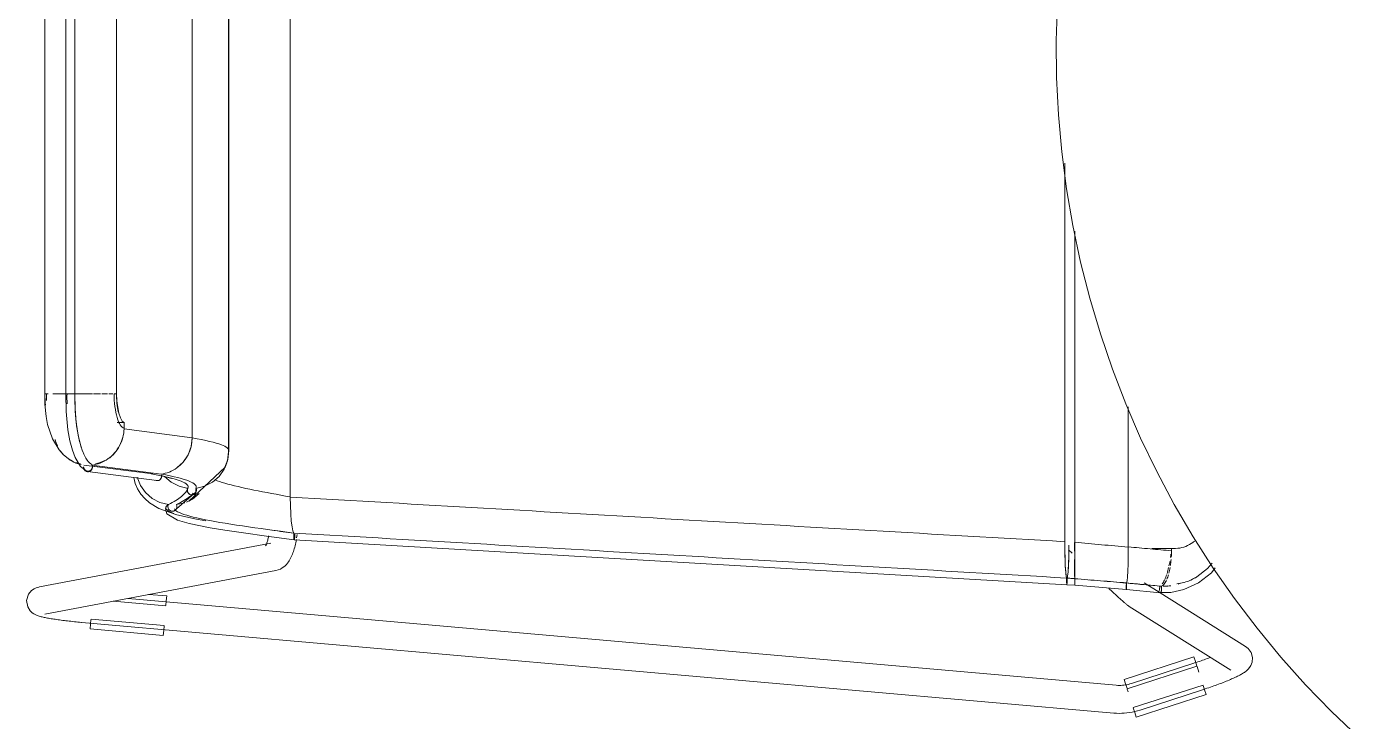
# Model space of a CAD drawing. Header units: millimetres. Extents: x 155927 to 295199, y -4084 to 97293.
# Drawn here: x 158906 to 159478, y 19820 to 20118 of the extents above; entities that cross this region are included whole.
import ezdxf

# ---------------------------------------------------------------- set-up
doc = ezdxf.new("R2010")
doc.units = ezdxf.units.MM
doc.header["$MEASUREMENT"] = 0
doc.layers.add('I-FURN', color=8, linetype='CONTINUOUS', lineweight=9)

msp = doc.modelspace()

# ---------------------------------------------------------------- linework, layer by layer
at = {"layer": 'I-FURN'}
for p, q in [((159019.54, 20299.69), (159019.54, 19916.29)), ((159019.54, 19916.29), (159019.54, 20299.69)), ((158993.04, 20280.38), (158993.04, 19935.6)), ((158993.04, 19935.6), (158993.04, 20280.38)), ((158977.44, 20274.34), (158977.44, 19941.63)), ((158977.44, 19941.63), (158977.44, 20274.34)), ((158914.07, 20255.42), (158914.07, 19960.56)), ((158923.11, 20255.42), (158923.11, 19960.56)), ((158927.07, 19960.56), (158927.07, 20255.42)), ((158944.91, 20255.42), (158944.91, 19960.56)), ((158944.97, 19960.56), (158944.97, 20255.42)), ((158993.19, 19936.13), (158993.19, 20240.93)), ((159349.09, 20128.3), (159348.6, 20112.31)), ((159348.6, 20112.31), (159348.75, 20096.31)), ((159348.75, 20096.31), (159349.53, 20080.33)), ((159349.53, 20080.33), (159350.96, 20064.39)), ((159350.96, 20064.39), (159353.02, 20048.53)), ((159352.27, 20059.63), (159352.27, 19897.04)), ((159352.27, 19897.04), (159352.27, 20059.63)), ((159353.02, 20048.53), (159355.72, 20032.76)), ((159355.72, 20032.76), (159359.04, 20017.11)), ((159356.59, 20030.41), (159356.59, 19896.77)), ((159356.59, 19896.77), (159356.59, 20030.41)), ((159359.04, 20017.11), (159362.98, 20001.6)), ((159362.98, 20001.6), (159367.55, 19986.27)), ((159367.55, 19986.27), (159372.72, 19971.13)), ((159372.72, 19971.13), (159378.49, 19956.21)), ((158914.07, 19960.56), (158914.24, 19960.56)), ((158914.15, 19956.04), (158914.07, 19960.56)), ((158915.56, 19960.56), (158914.09, 19960.56)), ((158920.17, 19960.56), (158917.59, 19960.56)), ((158920.33, 19960.56), (158923.35, 19960.56)), ((158923.35, 19960.56), (158920.34, 19960.56)), ((158927.07, 19960.56), (158923.11, 19960.56)), ((158923.26, 19953), (158923.11, 19960.56)), ((158923.11, 19960.56), (158923.18, 19960.56)), ((158923.18, 19960.56), (158923.38, 19960.56)), ((158923.38, 19960.56), (158923.68, 19960.56)), ((158923.68, 19960.56), (158924.07, 19960.56)), ((158924.07, 19960.56), (158924.52, 19960.56)), ((158924.52, 19960.56), (158925.02, 19960.56)), ((158925.02, 19960.56), (158925.51, 19960.56)), ((158925.51, 19960.56), (158925.99, 19960.56)), ((158925.99, 19960.56), (158926.41, 19960.56)), ((158926.41, 19960.56), (158926.74, 19960.56)), ((158926.74, 19960.56), (158926.96, 19960.56)), ((158926.96, 19960.56), (158927.06, 19960.56)), ((158927.04, 19960.56), (158930.85, 19960.56)), ((158930.86, 19960.56), (158927.04, 19960.56)), ((158927.07, 19960.56), (158927.16, 19954.15)), ((158934.61, 19960.56), (158931.05, 19960.56)), ((158934.97, 19960.56), (158937.52, 19960.56)), ((158938.08, 19960.56), (158937.5, 19960.56)), ((158941.06, 19960.56), (158938.6, 19960.56)), ((158943.39, 19960.56), (158941.65, 19960.56)), ((158945.08, 19957.53), (158944.97, 19960.56)), ((158914.67, 19950.84), (158914.15, 19956.04)), ((158945.4, 19954.67), (158945.08, 19957.53)), ((159378.49, 19956.21), (159384.86, 19941.53)), ((159379.56, 19894.83), (159379.56, 19954.95)), ((159379.56, 19954.95), (159379.56, 19894.83)), ((158915.32, 19947.34), (158914.67, 19950.84)), ((158924.06, 19945.12), (158923.26, 19953)), ((158927.16, 19954.15), (158927.64, 19948.16)), ((158945.91, 19952.18), (158945.4, 19954.67)), ((158946.58, 19950.2), (158945.91, 19952.18)), ((158947.37, 19948.85), (158946.58, 19950.2)), ((158917.34, 19941.19), (158915.32, 19947.34)), ((158924.92, 19940.4), (158924.06, 19945.12)), ((158927.64, 19948.16), (158928.47, 19942.73)), ((158945.22, 19948.21), (158948.23, 19948.21)), ((158948.23, 19948.21), (158947.37, 19948.85)), ((158948.16, 19945.49), (158948.23, 19948.21)), ((158977.44, 19941.63), (158948.16, 19945.49)), ((158920.21, 19936.47), (158917.34, 19941.19)), ((158926, 19936.36), (158924.92, 19940.4)), ((158928.47, 19942.73), (158929.27, 19939.23)), ((158929.27, 19939.23), (158930.15, 19936.4)), ((158975.65, 19934.32), (158976.96, 19937.86)), ((158976.96, 19937.86), (158977.44, 19941.63)), ((159384.86, 19941.53), (159391.81, 19927.12)), ((158922.05, 19934.49), (158920.21, 19936.47)), ((158924.12, 19932.82), (158922.05, 19934.49)), ((158926.39, 19931.49), (158924.12, 19932.82)), ((158927.19, 19933.19), (158926, 19936.36)), ((158929.5, 19929.36), (158927.19, 19933.19)), ((158930.15, 19936.4), (158930.34, 19935.89)), ((158973.57, 19931.2), (158975.65, 19934.32)), ((158991.02, 19927.92), (158992.75, 19932.39)), ((158993.04, 19935.6), (158992.56, 19931.81)), ((158992.57, 19931.81), (158993.04, 19935.6)), ((158992.75, 19932.39), (158993.19, 19936.14)), ((158931.88, 19927.47), (158929.5, 19929.36)), ((158960.51, 19926.11), (158930.82, 19929.95)), ((158936.79, 19929.18), (158932.01, 19929.8)), ((158962.16, 19923.26), (158932.38, 19927.11)), ((158964.06, 19926.09), (158934.36, 19929.93)), ((158966.03, 19924.85), (158959.73, 19926.23)), ((158970.83, 19928.72), (158973.57, 19931.2)), ((158975.92, 19914.42), (158991.62, 19929.02)), ((158991.19, 19928.24), (158989.02, 19925.1)), ((158989.03, 19925.1), (158991.2, 19928.24)), ((158992.56, 19931.81), (158991.19, 19928.24)), ((158991.2, 19928.24), (158992.57, 19931.81)), ((158991.62, 19929.02), (158992.32, 19930.95)), ((159391.81, 19927.12), (159399.32, 19913)), ((158952.31, 19924.57), (158952.97, 19922.06)), ((158952.97, 19922.06), (158953.99, 19919.69)), ((158953.82, 19924.71), (158955.22, 19921.19)), ((158955.22, 19921.19), (158957.39, 19918.11)), ((158961.48, 19923.5), (158961.92, 19923.31)), ((158961.92, 19923.31), (158962.39, 19923.24)), ((158962.39, 19923.24), (158962.86, 19923.31)), ((158962.86, 19923.31), (158963.3, 19923.5)), ((158963.3, 19923.5), (158963.68, 19923.79)), ((158963.68, 19923.79), (158963.98, 19924.17)), ((158963.98, 19924.17), (158964.18, 19924.63)), ((158964.18, 19924.63), (158964.26, 19925.12)), ((158964.26, 19925.12), (158964.22, 19925.62)), ((158965.56, 19925.1), (158968.43, 19922.59)), ((158968.46, 19924.1), (158966.03, 19924.85)), ((158968.43, 19922.59), (158971.83, 19920.84)), ((158971.83, 19920.84), (158975.54, 19919.94)), ((158979.02, 19918.13), (158979.06, 19921.01)), ((158979.05, 19919.94), (158982.76, 19920.84)), ((158986.15, 19922.6), (158982.76, 19920.84)), ((158982.76, 19920.84), (158986.16, 19922.59)), ((158989.02, 19925.1), (158986.15, 19922.6)), ((158986.16, 19922.59), (158989.03, 19925.1)), ((158953.99, 19919.69), (158955.37, 19917.5)), ((158955.37, 19917.5), (158957.05, 19915.52)), ((158957.05, 19915.52), (158959.02, 19913.78)), ((158957.39, 19918.11), (158960.22, 19915.63)), ((158960.22, 19915.63), (158963.54, 19913.89)), ((158969.73, 19910.31), (158979.15, 19918.43)), ((158975.54, 19919.95), (158974.98, 19920.02)), ((158975.02, 19914), (158977.6, 19915.36)), ((158975.26, 19919.27), (158975.44, 19919.7)), ((158975.34, 19918.98), (158975.38, 19919.48)), ((158975.38, 19919.47), (158975.34, 19918.98)), ((158975.42, 19918.49), (158975.34, 19918.98)), ((158975.34, 19918.98), (158975.42, 19918.49)), ((158975.38, 19919.48), (158975.54, 19919.95)), ((158975.54, 19919.94), (158975.38, 19919.47)), ((158975.63, 19918.04), (158975.42, 19918.49)), ((158975.42, 19918.49), (158975.62, 19918.03)), ((158975.62, 19918.03), (158975.94, 19917.65)), ((158975.94, 19917.66), (158975.63, 19918.04)), ((158977.59, 19915.37), (158975.92, 19914.42)), ((158976.34, 19917.36), (158975.94, 19917.66)), ((158975.94, 19917.65), (158976.34, 19917.36)), ((158976.8, 19917.17), (158976.34, 19917.36)), ((158976.34, 19917.36), (158976.8, 19917.17)), ((158977.29, 19917.11), (158976.8, 19917.17)), ((158976.8, 19917.17), (158977.29, 19917.1)), ((158977.78, 19917.17), (158977.29, 19917.11)), ((158977.29, 19917.1), (158977.78, 19917.17)), ((158980.43, 19917.76), (158977.59, 19915.37)), ((158977.6, 19915.36), (158980.43, 19917.76)), ((158978.24, 19917.36), (158977.78, 19917.17)), ((158977.78, 19917.17), (158978.25, 19917.36)), ((158978.65, 19917.66), (158978.24, 19917.36)), ((158978.25, 19917.36), (158978.65, 19917.65)), ((158978.96, 19918.04), (158978.65, 19917.66)), ((158978.65, 19917.65), (158978.96, 19918.03)), ((158979.16, 19918.49), (158978.96, 19918.04)), ((158978.96, 19918.03), (158979.17, 19918.49)), ((158979.04, 19919.95), (158979.21, 19919.48)), ((158979.21, 19919.47), (158979.05, 19919.94)), ((158979.25, 19918.98), (158979.16, 19918.49)), ((158979.17, 19918.49), (158979.25, 19918.98)), ((158979.21, 19919.48), (158979.25, 19918.98)), ((158979.25, 19918.98), (158979.21, 19919.47)), ((159019.54, 19916.29), (159019.6, 19912.52)), ((159019.6, 19912.52), (159019.54, 19916.21)), ((158959.02, 19913.78), (158963.13, 19911.28)), ((158963.13, 19911.28), (158970.76, 19908.61)), ((158963.54, 19913.89), (158967.17, 19912.99)), ((158965.95, 19911.17), (158966.25, 19912.08)), ((158966.48, 19908.98), (158965.95, 19911.17)), ((158967.01, 19912.52), (158966.96, 19912.02)), ((158966.96, 19912.02), (158967.04, 19911.52)), ((158966.97, 19912.02), (158967.01, 19912.52)), ((158967.04, 19911.53), (158966.97, 19912.02)), ((158967.01, 19912.52), (158967.17, 19912.99)), ((158967.17, 19912.99), (158967.01, 19912.52)), ((158967.24, 19911.07), (158967.04, 19911.53)), ((158967.04, 19911.52), (158967.23, 19911.07)), ((158967.23, 19911.07), (158967.54, 19910.68)), ((158967.54, 19910.68), (158967.24, 19911.07)), ((158967.94, 19910.38), (158967.54, 19910.68)), ((158967.54, 19910.68), (158967.94, 19910.38)), ((158968.39, 19910.19), (158967.94, 19910.38)), ((158967.94, 19910.38), (158968.39, 19910.18)), ((158968.87, 19910.11), (158968.39, 19910.19)), ((158968.39, 19910.18), (158968.87, 19910.11)), ((158969.36, 19910.17), (158968.87, 19910.11)), ((158968.87, 19910.11), (158969.36, 19910.17)), ((158969.82, 19910.36), (158969.36, 19910.17)), ((158969.36, 19910.17), (158969.82, 19910.35)), ((158970, 19910.46), (158969.79, 19910.34)), ((158970.22, 19910.64), (158969.82, 19910.36)), ((158969.82, 19910.35), (158970.22, 19910.64)), ((158970.54, 19911.02), (158970.22, 19910.64)), ((158970.22, 19910.64), (158970.54, 19911.02)), ((158970.75, 19911.47), (158970.54, 19911.02)), ((158970.54, 19911.02), (158970.75, 19911.47)), ((158974.27, 19913.73), (158970.66, 19912.94)), ((158970.66, 19912.94), (158974.27, 19913.72)), ((158970.66, 19912.94), (158970.81, 19912.46)), ((158970.81, 19912.46), (158970.66, 19912.94)), ((158970.84, 19911.96), (158970.75, 19911.47)), ((158970.75, 19911.47), (158970.84, 19911.96)), ((158970.81, 19912.46), (158970.84, 19911.96)), ((158970.84, 19911.96), (158970.81, 19912.46)), ((159019.6, 19912.52), (159019.75, 19908.99)), ((159019.75, 19908.98), (159019.6, 19912.46)), ((159399.32, 19913), (159407.4, 19899.19)), ((158971.12, 19906.21), (158966.48, 19908.98)), ((158970.76, 19908.61), (158979.28, 19906.72)), ((158976.12, 19904.8), (158971.12, 19906.21)), ((158985.14, 19903), (158976.12, 19904.8)), ((158979.28, 19906.72), (158983.34, 19905.98)), ((159019.75, 19908.99), (159019.99, 19905.88)), ((159019.99, 19905.88), (159019.75, 19908.94)), ((159019.99, 19905.88), (159020.3, 19903.39)), ((159020.3, 19903.39), (159019.99, 19905.85)), ((159020.3, 19903.39), (159020.67, 19901.64)), ((159020.67, 19901.64), (159020.3, 19903.38)), ((158991.45, 19901.97), (158985.14, 19903)), ((158999.47, 19900.78), (158991.45, 19901.97)), ((159009.4, 19899.43), (158999.47, 19900.78)), ((159021.26, 19897.87), (159009.4, 19899.43)), ((159009.73, 19897.29), (159009.84, 19897.68)), ((159009.84, 19897.68), (159009.95, 19898.1)), ((159009.95, 19898.1), (159010.05, 19898.55)), ((159010.05, 19898.55), (159010.15, 19899.02)), ((159010.15, 19899.02), (159010.25, 19899.51)), ((159020.67, 19901.64), (159021.07, 19900.74)), ((159021.07, 19900.74), (159020.67, 19901.64)), ((159021.07, 19900.74), (159021.05, 19900.27)), ((159021.05, 19900.27), (159021.07, 19900.74)), ((159021.05, 19900.27), (159021.05, 19899.77)), ((159021.05, 19899.77), (159021.05, 19900.27)), ((159021.05, 19899.77), (159021.06, 19899.28)), ((159021.05, 19899.27), (159021.05, 19899.77)), ((159021.08, 19898.82), (159021.05, 19899.27)), ((159021.06, 19899.28), (159021.08, 19898.82)), ((159021.08, 19898.82), (159021.11, 19898.44)), ((159021.11, 19898.43), (159021.08, 19898.82)), ((159021.11, 19898.44), (159021.15, 19898.14)), ((159021.15, 19898.14), (159021.11, 19898.43)), ((159021.15, 19898.14), (159021.2, 19897.95)), ((159021.2, 19897.94), (159021.15, 19898.14)), ((159021.2, 19897.95), (159021.26, 19897.87)), ((159021.26, 19897.87), (159021.2, 19897.94)), ((159021.26, 19897.87), (159021.31, 19897.94)), ((159021.31, 19897.93), (159021.26, 19897.87)), ((159021.26, 19897.87), (159353.17, 19878.58)), ((159021.31, 19897.94), (159021.36, 19898.12)), ((159021.36, 19898.12), (159021.31, 19897.93)), ((159021.36, 19898.12), (159021.4, 19898.41)), ((159021.4, 19898.41), (159021.36, 19898.12)), ((159021.4, 19898.41), (159021.44, 19898.79)), ((159021.44, 19898.79), (159021.4, 19898.41)), ((159021.44, 19898.79), (159021.46, 19899.24)), ((159021.46, 19899.24), (159021.44, 19898.79)), ((159021.46, 19899.24), (159021.47, 19899.73)), ((159021.47, 19899.73), (159021.46, 19899.24)), ((159021.47, 19899.73), (159021.47, 19900.23)), ((159021.47, 19900.23), (159021.47, 19899.73)), ((159022.04, 19897.28), (159022.17, 19897.98)), ((159022.28, 19898.68), (159022.39, 19899.4)), ((159022.39, 19899.4), (159022.49, 19900.12)), ((159407.4, 19899.19), (159416.02, 19885.71)), ((159011.18, 19896.47), (158911.89, 19877.66)), ((159008.95, 19895.25), (159008.96, 19895.28)), ((159008.96, 19895.28), (159009.01, 19895.35)), ((159009.01, 19895.35), (159009.05, 19895.44)), ((159009.05, 19895.44), (159009.13, 19895.59)), ((159009.13, 19895.59), (159009.21, 19895.78)), ((159009.21, 19895.78), (159009.31, 19896.01)), ((159009.31, 19896.01), (159009.41, 19896.28)), ((159009.41, 19896.28), (159009.52, 19896.59)), ((159009.52, 19896.59), (159009.63, 19896.92)), ((159009.63, 19896.92), (159009.73, 19897.29)), ((159020.47, 19891.61), (159020.69, 19892.19)), ((159020.69, 19892.19), (159020.9, 19892.78)), ((159020.9, 19892.78), (159021.09, 19893.39)), ((159021.09, 19893.39), (159021.28, 19894.01)), ((159021.28, 19894.01), (159021.45, 19894.64)), ((159021.45, 19894.64), (159021.61, 19895.28)), ((159021.61, 19895.28), (159021.76, 19895.93)), ((159021.76, 19895.93), (159021.91, 19896.6)), ((159021.91, 19896.6), (159022.04, 19897.28)), ((159352.27, 19897.04), (159352.3, 19893.25)), ((159352.3, 19893.25), (159352.38, 19889.69)), ((159353.91, 19893.55), (159355.44, 19892.08)), ((159353.95, 19889.69), (159354.03, 19893.24)), ((159354.03, 19893.24), (159354.06, 19895.5)), ((159356.46, 19892.98), (159356.46, 19896.76)), ((159356.46, 19896.76), (159356.46, 19892.98)), ((159356.59, 19892.98), (159356.58, 19889.42)), ((159356.58, 19889.42), (159356.59, 19892.98)), ((159356.59, 19896.77), (159356.59, 19892.99)), ((159356.59, 19892.98), (159356.59, 19896.77)), ((159379.53, 19891.07), (159379.56, 19894.83)), ((159379.56, 19894.71), (159379.53, 19891.07)), ((159389.6, 19894.12), (159399.35, 19894.12)), ((159398.11, 19894.18), (159398.11, 19893.13)), ((159016.08, 19885.74), (159016.77, 19886.22)), ((159016.77, 19886.22), (159017.37, 19886.73)), ((159017.37, 19886.73), (159017.89, 19887.25)), ((159017.89, 19887.25), (159018.34, 19887.78)), ((159018.34, 19887.78), (159018.74, 19888.32)), ((159018.74, 19888.32), (159019.1, 19888.85)), ((159019.1, 19888.85), (159019.42, 19889.39)), ((159019.42, 19889.39), (159019.71, 19889.93)), ((159019.71, 19889.93), (159019.99, 19890.48)), ((159019.99, 19890.48), (159020.24, 19891.04)), ((159020.24, 19891.04), (159020.47, 19891.61)), ((159352.38, 19889.69), (159352.5, 19886.56)), ((159352.5, 19886.56), (159352.66, 19884.06)), ((159353.67, 19884.08), (159353.83, 19886.58)), ((159353.83, 19886.58), (159353.95, 19889.69)), ((159356.48, 19886.3), (159356.47, 19889.43)), ((159356.47, 19889.42), (159356.48, 19886.3)), ((159356.49, 19883.8), (159356.48, 19886.3)), ((159356.48, 19886.3), (159356.49, 19883.8)), ((159356.57, 19886.28), (159356.56, 19883.79)), ((159356.56, 19883.78), (159356.57, 19886.28)), ((159356.58, 19889.42), (159356.57, 19886.29)), ((159356.57, 19886.28), (159356.58, 19889.42)), ((159379.34, 19884.44), (159379.46, 19887.54)), ((159379.45, 19887.47), (159379.34, 19884.43)), ((159379.53, 19890.97), (159379.46, 19887.53)), ((159379.46, 19887.54), (159379.53, 19890.97)), ((159415.57, 19887.8), (159413.61, 19885.46)), ((158914.12, 19865.87), (159013.41, 19884.68)), ((159013.41, 19884.68), (159014.4, 19884.94)), ((159014.4, 19884.94), (159015.29, 19885.3)), ((159015.29, 19885.3), (159016.08, 19885.74)), ((159352.66, 19884.06), (159352.86, 19882.31)), ((159352.86, 19882.31), (159353.07, 19881.42)), ((159353.07, 19881.42), (159353.06, 19880.95)), ((159353.06, 19880.95), (159353.06, 19880.45)), ((159353.06, 19880.45), (159353.06, 19879.96)), ((159353.27, 19881.43), (159353.48, 19882.33)), ((159353.28, 19880.96), (159353.27, 19881.43)), ((159353.27, 19879.97), (159353.28, 19880.46)), ((159353.28, 19880.46), (159353.28, 19880.96)), ((159353.48, 19882.33), (159353.67, 19884.08)), ((159356.5, 19882.05), (159356.49, 19883.8)), ((159356.49, 19883.8), (159356.5, 19882.05)), ((159356.52, 19880.69), (159356.52, 19881.16)), ((159356.52, 19881.15), (159356.52, 19880.68)), ((159356.52, 19880.19), (159356.52, 19880.69)), ((159356.52, 19880.68), (159356.52, 19880.19)), ((159356.55, 19882.04), (159356.53, 19881.15)), ((159356.53, 19881.15), (159356.55, 19882.03)), ((159356.53, 19881.15), (159356.53, 19880.68)), ((159356.53, 19880.68), (159356.53, 19881.15)), ((159356.53, 19880.68), (159356.53, 19880.18)), ((159356.53, 19880.18), (159356.53, 19880.68)), ((159356.56, 19883.78), (159356.55, 19882.04)), ((159356.55, 19882.03), (159356.56, 19883.78)), ((159379.01, 19880.22), (159379.19, 19881.96)), ((159379.19, 19881.94), (159379.01, 19880.22)), ((159379.19, 19881.96), (159379.34, 19884.44)), ((159379.34, 19884.4), (159379.19, 19881.96)), ((159409.04, 19881.96), (159405.35, 19880.05)), ((159413.61, 19885.46), (159409.04, 19881.96)), ((159415.28, 19883.72), (159409.75, 19879.38)), ((159416.92, 19885.77), (159415.28, 19883.72)), ((159416.02, 19885.71), (159425.18, 19872.59)), ((158907.13, 19874.52), (158908.45, 19876.1)), ((158908.45, 19876.1), (158909.53, 19876.84)), ((158909.53, 19876.84), (158910.33, 19877.22)), ((158910.33, 19877.22), (158910.95, 19877.43)), ((158910.95, 19877.43), (158911.47, 19877.57)), ((158911.47, 19877.57), (158911.89, 19877.66)), ((159353.06, 19879.96), (159353.07, 19879.51)), ((159353.07, 19879.51), (159353.09, 19879.13)), ((159353.09, 19879.13), (159353.11, 19878.84)), ((159353.11, 19878.84), (159353.14, 19878.65)), ((159353.14, 19878.65), (159353.17, 19878.58)), ((159353.17, 19878.58), (159353.19, 19878.65)), ((159356.53, 19878.31), (159353.17, 19878.58)), ((159353.19, 19878.65), (159353.22, 19878.84)), ((159353.22, 19878.84), (159353.24, 19879.14)), ((159353.24, 19879.14), (159353.26, 19879.52)), ((159353.26, 19879.52), (159353.27, 19879.97)), ((159356.52, 19879.7), (159356.52, 19880.19)), ((159356.52, 19880.19), (159356.52, 19879.69)), ((159356.52, 19879.25), (159356.52, 19879.7)), ((159356.52, 19879.69), (159356.52, 19879.24)), ((159356.52, 19878.86), (159356.52, 19879.25)), ((159356.52, 19879.24), (159356.52, 19878.86)), ((159356.53, 19878.31), (159356.52, 19878.38)), ((159356.52, 19878.38), (159356.53, 19878.31)), ((159356.53, 19880.18), (159356.53, 19879.69)), ((159356.53, 19879.69), (159356.53, 19880.18)), ((159356.53, 19879.69), (159356.53, 19879.24)), ((159356.53, 19879.24), (159356.53, 19879.69)), ((159356.53, 19879.24), (159356.53, 19878.86)), ((159356.53, 19878.85), (159356.53, 19879.24)), ((159356.53, 19878.86), (159356.53, 19878.57)), ((159356.53, 19878.56), (159356.53, 19878.85)), ((159356.53, 19878.38), (159356.53, 19878.31)), ((159356.53, 19878.31), (159356.53, 19878.37)), ((159356.53, 19878.31), (159378.73, 19876.48)), ((159371.69, 19876.51), (159371.22, 19876.95)), ((159372.15, 19876.08), (159371.69, 19876.51)), ((159372.6, 19875.66), (159372.15, 19876.08)), ((159373.05, 19875.24), (159372.6, 19875.66)), ((159373.48, 19874.84), (159373.05, 19875.24)), ((159373.91, 19874.45), (159373.48, 19874.84)), ((159378.62, 19878.35), (159378.63, 19877.86)), ((159378.63, 19877.86), (159378.62, 19878.35)), ((159378.63, 19879.32), (159378.63, 19878.85)), ((159378.63, 19878.85), (159378.63, 19879.32)), ((159378.63, 19877.86), (159378.64, 19877.41)), ((159378.64, 19877.41), (159378.63, 19877.86)), ((159378.64, 19877.41), (159378.66, 19877.02)), ((159378.66, 19877.03), (159378.64, 19877.41)), ((159378.68, 19876.74), (159378.66, 19877.03)), ((159378.66, 19877.02), (159378.68, 19876.73)), ((159378.7, 19876.55), (159378.68, 19876.74)), ((159378.68, 19876.73), (159378.7, 19876.54)), ((159378.73, 19876.48), (159378.7, 19876.55)), ((159378.7, 19876.54), (159378.73, 19876.48)), ((159378.75, 19876.55), (159378.73, 19876.48)), ((159378.73, 19876.48), (159378.75, 19876.55)), ((159378.73, 19876.48), (159393.22, 19875.06)), ((159378.75, 19876.55), (159378.78, 19876.74)), ((159378.8, 19877.04), (159378.78, 19876.74)), ((159378.78, 19876.74), (159378.8, 19877.03)), ((159378.8, 19877.03), (159378.81, 19877.42)), ((159378.81, 19877.42), (159378.8, 19877.04)), ((159378.83, 19877.88), (159378.81, 19877.42)), ((159378.81, 19877.42), (159378.83, 19877.87)), ((159379.01, 19880.22), (159378.82, 19879.33)), ((159378.82, 19879.33), (159379.01, 19880.22)), ((159378.83, 19878.86), (159378.82, 19879.33)), ((159378.82, 19879.33), (159378.83, 19878.86)), ((159378.83, 19878.36), (159378.83, 19878.86)), ((159378.83, 19878.86), (159378.83, 19878.37)), ((159378.83, 19878.37), (159378.83, 19877.88)), ((159378.83, 19877.87), (159378.83, 19878.36)), ((159392.81, 19875.36), (159386.36, 19879.4)), ((159397.79, 19875.27), (159392.32, 19875.18)), ((159429.95, 19852.1), (159393.18, 19875.13)), ((159403.43, 19876.48), (159397.79, 19875.27)), ((159409.75, 19879.38), (159403.43, 19876.48)), ((158907.13, 19874.52), (158906.29, 19871.77)), ((158906.29, 19871.77), (158906.78, 19869.01)), ((158906.78, 19869.01), (158907.82, 19867.35)), ((158943.5, 19871.48), (158966.1, 19869.49)), ((159374.34, 19835.39), (158949.84, 19872.69)), ((158966.47, 19873.72), (158958.58, 19874.42)), ((158966.29, 19871.68), (158966.11, 19869.62)), ((158966.47, 19873.72), (158966.29, 19871.68)), ((159374.32, 19874.07), (159373.91, 19874.45)), ((159374.72, 19873.7), (159374.32, 19874.07)), ((159375.11, 19873.34), (159374.72, 19873.7)), ((159375.49, 19873), (159375.11, 19873.34)), ((159375.86, 19872.67), (159375.49, 19873)), ((159376.21, 19872.35), (159375.86, 19872.67)), ((159376.54, 19872.05), (159376.21, 19872.35)), ((159376.87, 19871.77), (159376.54, 19872.05)), ((159377.17, 19871.49), (159376.87, 19871.77)), ((159377.47, 19871.24), (159377.17, 19871.49)), ((159377.75, 19870.99), (159377.47, 19871.24)), ((159378.01, 19870.76), (159377.75, 19870.99)), ((159378.27, 19870.55), (159378.01, 19870.76)), ((159378.51, 19870.35), (159378.27, 19870.55)), ((159378.74, 19870.16), (159378.51, 19870.35)), ((159378.96, 19869.98), (159378.74, 19870.16)), ((159379.18, 19869.8), (159378.96, 19869.98)), ((159379.41, 19869.63), (159379.18, 19869.8)), ((159379.67, 19869.45), (159379.41, 19869.63)), ((159379.99, 19869.23), (159379.67, 19869.45)), ((159379.99, 19869.23), (159423.58, 19841.93)), ((159425.18, 19872.59), (159434.85, 19859.84)), ((158907.82, 19867.35), (158908.73, 19866.5)), ((158908.73, 19866.5), (158909.43, 19866.02)), ((158909.43, 19866.02), (158909.99, 19865.72)), ((158909.99, 19865.72), (158910.46, 19865.5)), ((158910.46, 19865.5), (158910.89, 19865.33)), ((158910.89, 19865.33), (158911.3, 19865.19)), ((158911.3, 19865.19), (158911.69, 19865.07)), ((158911.69, 19865.07), (158912.09, 19864.95)), ((158912.09, 19864.95), (158912.49, 19864.84)), ((158912.49, 19864.84), (158912.9, 19864.74)), ((158912.9, 19864.74), (158913.33, 19864.64)), ((158913.33, 19864.64), (158913.77, 19864.54)), ((158913.77, 19864.54), (158914.23, 19864.44)), ((158914.23, 19864.44), (158914.71, 19864.35)), ((158914.71, 19864.35), (158915.21, 19864.25)), ((158915.21, 19864.25), (158915.72, 19864.16)), ((158915.72, 19864.16), (158916.25, 19864.07)), ((158916.25, 19864.07), (158916.81, 19863.97)), ((158916.81, 19863.97), (158917.37, 19863.88)), ((158917.37, 19863.88), (158917.96, 19863.79)), ((158917.96, 19863.79), (158918.56, 19863.7)), ((158918.56, 19863.7), (158919.18, 19863.61)), ((158919.18, 19863.61), (158919.82, 19863.52)), ((158919.82, 19863.52), (158920.47, 19863.43)), ((158920.47, 19863.43), (158921.13, 19863.34)), ((158921.13, 19863.34), (158921.8, 19863.25)), ((158921.8, 19863.25), (158922.49, 19863.17)), ((158933.76, 19861.62), (158933.94, 19863.68)), ((158965.36, 19861.04), (158933.95, 19863.8)), ((158922.49, 19863.17), (158923.19, 19863.08)), ((158923.19, 19863.08), (158923.9, 19863)), ((158923.9, 19863), (158924.62, 19862.92)), ((158924.62, 19862.92), (158925.34, 19862.84)), ((158925.34, 19862.84), (158926.08, 19862.76)), ((158926.08, 19862.76), (158926.82, 19862.68)), ((158926.82, 19862.68), (158927.56, 19862.61)), ((158927.56, 19862.61), (158928.31, 19862.54)), ((158928.31, 19862.54), (158929.06, 19862.47)), ((158929.06, 19862.47), (158929.81, 19862.4)), ((158929.81, 19862.4), (158929.97, 19862.39)), ((158929.97, 19862.39), (159373.29, 19823.44)), ((158933.58, 19859.57), (158933.76, 19861.62)), ((158964.99, 19856.81), (158933.58, 19859.57)), ((158965.17, 19858.86), (158964.99, 19856.81)), ((158965.35, 19860.92), (158965.17, 19858.86)), ((159434.85, 19859.84), (159445.02, 19847.5)), ((159431.07, 19851.2), (159429.95, 19852.1)), ((159407.76, 19847.57), (159377.76, 19837.88)), ((159407.76, 19847.57), (159408.39, 19845.62)), ((159411.46, 19846.12), (159410.79, 19845.88)), ((159412.13, 19846.35), (159411.46, 19846.12)), ((159412.79, 19846.59), (159412.13, 19846.35)), ((159413.43, 19846.82), (159412.79, 19846.59)), ((159414.07, 19847.06), (159413.43, 19846.82)), ((159414.69, 19847.29), (159414.07, 19847.06)), ((159431.07, 19851.2), (159432.3, 19849.47)), ((159432.3, 19849.47), (159432.88, 19847.24)), ((159432.88, 19847.24), (159432.71, 19845.27)), ((159445.02, 19847.5), (159455.68, 19835.57)), ((159379.06, 19833.84), (159409.07, 19843.53)), ((159407.72, 19844.85), (159380.91, 19836.14)), ((159408.05, 19844.96), (159407.72, 19844.85)), ((159408.74, 19845.18), (159408.05, 19844.96)), ((159408.39, 19845.62), (159409.03, 19843.64)), ((159409.43, 19845.41), (159408.74, 19845.18)), ((159409.9, 19840.95), (159409.1, 19843.43)), ((159410.11, 19845.65), (159409.43, 19845.41)), ((159410.79, 19845.88), (159410.11, 19845.65)), ((159428.64, 19840.42), (159428.24, 19840.19)), ((159429.03, 19840.67), (159428.64, 19840.42)), ((159429.42, 19840.92), (159429.03, 19840.67)), ((159429.81, 19841.2), (159429.42, 19840.92)), ((159430.21, 19841.51), (159429.81, 19841.2)), ((159430.64, 19841.88), (159430.21, 19841.51)), ((159431.1, 19842.35), (159430.64, 19841.88)), ((159431.62, 19842.97), (159431.1, 19842.35)), ((159432.19, 19843.89), (159431.62, 19842.97)), ((159432.71, 19845.27), (159432.19, 19843.89)), ((159374.37, 19835.39), (159374.34, 19835.39)), ((159375.03, 19835.34), (159374.37, 19835.39)), ((159375.69, 19835.33), (159375.03, 19835.34)), ((159376.35, 19835.34), (159375.69, 19835.33)), ((159377.02, 19835.37), (159376.35, 19835.34)), ((159377.68, 19835.44), (159377.02, 19835.37)), ((159378.33, 19835.52), (159377.68, 19835.44)), ((159378.39, 19835.93), (159377.76, 19837.88)), ((159378.98, 19835.64), (159378.33, 19835.52)), ((159379.03, 19833.96), (159378.39, 19835.93)), ((159379.63, 19835.78), (159378.98, 19835.64)), ((159380.27, 19835.95), (159379.63, 19835.78)), ((159380.91, 19836.14), (159380.27, 19835.95)), ((159411.68, 19835.46), (159381.67, 19825.77)), ((159411.71, 19835.34), (159412.35, 19833.37)), ((159415.54, 19834.83), (159414.82, 19834.58)), ((159416.26, 19835.08), (159415.54, 19834.83)), ((159416.96, 19835.34), (159416.26, 19835.08)), ((159417.66, 19835.59), (159416.96, 19835.34)), ((159418.35, 19835.85), (159417.66, 19835.59)), ((159419.03, 19836.1), (159418.35, 19835.85)), ((159419.69, 19836.35), (159419.03, 19836.1)), ((159420.35, 19836.61), (159419.69, 19836.35)), ((159420.99, 19836.86), (159420.35, 19836.61)), ((159421.61, 19837.11), (159420.99, 19836.86)), ((159422.22, 19837.36), (159421.61, 19837.11)), ((159422.82, 19837.61), (159422.22, 19837.36)), ((159423.4, 19837.85), (159422.82, 19837.61)), ((159423.96, 19838.09), (159423.4, 19837.85)), ((159424.5, 19838.33), (159423.96, 19838.09)), ((159425.03, 19838.57), (159424.5, 19838.33)), ((159425.54, 19838.81), (159425.03, 19838.57)), ((159426.03, 19839.04), (159425.54, 19838.81)), ((159426.51, 19839.27), (159426.03, 19839.04)), ((159426.96, 19839.5), (159426.51, 19839.27)), ((159427.4, 19839.73), (159426.96, 19839.5)), ((159427.83, 19839.96), (159427.4, 19839.73)), ((159428.24, 19840.19), (159427.83, 19839.96)), ((159455.68, 19835.57), (159466.81, 19824.07)), ((159379.47, 19832.58), (159379.09, 19833.74)), ((159412.98, 19831.41), (159382.97, 19821.72)), ((159384.61, 19824.73), (159411.42, 19833.44)), ((159411.88, 19833.59), (159411.42, 19833.44)), ((159412.62, 19833.83), (159411.88, 19833.59)), ((159412.35, 19833.37), (159412.98, 19831.41)), ((159413.36, 19834.08), (159412.62, 19833.83)), ((159414.09, 19834.33), (159413.36, 19834.08)), ((159414.82, 19834.58), (159414.09, 19834.33)), ((159373.29, 19823.44), (159374.43, 19823.36)), ((159374.43, 19823.36), (159375.57, 19823.33)), ((159375.57, 19823.33), (159376.71, 19823.34)), ((159376.71, 19823.34), (159377.85, 19823.4)), ((159377.85, 19823.4), (159378.99, 19823.51)), ((159378.99, 19823.51), (159380.12, 19823.66)), ((159380.12, 19823.66), (159381.25, 19823.85)), ((159381.25, 19823.85), (159382.37, 19824.1)), ((159382.34, 19823.68), (159381.71, 19825.65)), ((159382.97, 19821.72), (159382.34, 19823.68)), ((159382.37, 19824.1), (159383.47, 19824.38)), ((159383.47, 19824.38), (159384.56, 19824.71)), ((159384.56, 19824.71), (159384.61, 19824.73)), ((159466.81, 19824.07), (159478.39, 19813.03))]:
    msp.add_line(p, q, dxfattribs=at)
for centre, major_axis, ratio, start_param, end_param in [((158918.35, 19960.56), (0, -12.4), 0.287441, 4.712389, 4.950404), ((158929.82, 19960.56), (15.75, 0), 0.000004, 5.8107, 5.99294), ((158962.37, 19941.76), (0, -15.78), 0.955139, 0.595876, 1.562553), ((158962.37, 19941.76), (0, -15.78), 0.955139, 0.112537, 0.354036), ((158962.37, 19941.76), (0, -15.78), 0.955139, 0.354206, 0.595753), ((158962.39, 19925.2), (0, -1.96), 0.955139, 5.775592, 8.064923)]:
    msp.add_ellipse(centre, major_axis=major_axis, ratio=ratio, start_param=start_param, end_param=end_param, dxfattribs=at)
for points in [[(158914.38, 19955.59), (158914.23, 19957.17), (158914.16, 19958.85), (158914.16, 19960.56)], [(158923.66, 19956.3), (158923.62, 19957.71), (158923.62, 19959.13), (158923.64, 19960.56)], [(158934.37, 19930.13), (158933.64, 19930.48), (158932.24, 19931.79), (158930.34, 19935.49), (158928.81, 19940.57), (158927.7, 19946.71), (158927.07, 19953.56), (158927, 19958.22), (158927.04, 19960.56)], [(158948.15, 19945.74), (158947.04, 19946), (158944.87, 19949.38), (158943.9, 19956.77), (158943.85, 19960.56)], [(158944.92, 19959.72), (158944.98, 19956.94), (158945.25, 19953.8), (158945.86, 19952.18)], [(158934.36, 19929.93), (158935.6, 19930.08), (158937.98, 19930.66), (158941.32, 19932.42), (158944.16, 19934.95), (158946.35, 19938.1), (158947.76, 19941.7), (158948.12, 19944.2), (158948.16, 19945.49)], [(158918.52, 19940.96), (158918.77, 19940), (158919.12, 19939.07), (158919.55, 19938.18)], [(158939.87, 19931.91), (158938.61, 19931.22), (158937.25, 19930.81), (158935.87, 19930.48)], [(158993.04, 19935.6), (158993.14, 19935.78), (158993.19, 19935.95), (158993.19, 19936.13)], [(158929.41, 19930.42), (158928.75, 19930.57), (158928.1, 19930.77), (158927.47, 19931.01)], [(158934.52, 19929.66), (158934.53, 19929.58), (158934.55, 19929.42), (158934.55, 19929.25), (158934.54, 19929.17)], [(158964.06, 19926.09), (158969.57, 19925.06), (158977.63, 19923.02), (158979.6, 19920.97), (158979.04, 19919.95)], [(159185.78, 19906.62), (159130.32, 19909.82), (159074.9, 19913.01), (159019.54, 19916.21)], [(159352.27, 19897.04), (159296.75, 19900.23), (159241.22, 19903.43), (159185.78, 19906.62)], [(159011.9, 19901.92), (159014.93, 19901.53), (159018, 19901.14), (159021.06, 19900.75)], [(159353.07, 19881.42), (159297.66, 19884.64), (159186.9, 19891.08), (159076.31, 19897.52), (159021.07, 19900.74)], [(159368.08, 19895.74), (159364.25, 19896.09), (159360.42, 19896.43), (159356.59, 19896.77)], [(159379.56, 19894.71), (159375.74, 19895.05), (159371.91, 19895.4), (159368.08, 19895.74)], [(159379.56, 19894.83), (159382.69, 19894.52), (159388.94, 19893.93), (159395.08, 19893.39), (159398.11, 19893.13)], [(159398.11, 19893.13), (159398.1, 19892.18), (159398.07, 19891.25), (159398.01, 19890.34)], [(159399.63, 19894.13), (159399.12, 19894.12), (159398.61, 19894.13), (159398.11, 19894.18)], [(159397.04, 19886.61), (159397.18, 19887.25), (159397.32, 19887.91), (159397.44, 19888.59)], [(159397.94, 19889.41), (159397.87, 19888.51), (159397.76, 19887.63), (159397.64, 19886.78)], [(159397.69, 19890.29), (159397.76, 19890.77), (159397.81, 19891.24), (159397.86, 19891.72)], [(159353.07, 19881.42), (159353.64, 19881.37), (159354.8, 19881.28), (159355.96, 19881.19), (159356.53, 19881.15)], [(159353.27, 19881.43), (159353.28, 19880.83), (159353.28, 19879.32), (159353.2, 19878.58), (159353.17, 19878.58)], [(159353.27, 19881.43), (159353.81, 19881.38), (159354.89, 19881.29), (159355.98, 19881.2), (159356.52, 19881.16)], [(159378.82, 19879.33), (159375.11, 19879.64), (159367.69, 19880.24), (159360.25, 19880.84), (159356.53, 19881.15)], [(159364.07, 19880.53), (159363.66, 19880.56), (159363.25, 19880.6), (159362.84, 19880.63)], [(159395.94, 19880.44), (159395.62, 19879.75), (159394.92, 19878.61), (159394.17, 19878.04), (159393.77, 19877.9)], [(159394.13, 19878.91), (159394.45, 19879.31), (159394.78, 19879.83), (159395.09, 19880.48)], [(159395.2, 19880.73), (159395.5, 19881.36), (159395.77, 19882.1), (159396.04, 19882.92)], [(159396.83, 19882.87), (159396.62, 19882.15), (159396.39, 19881.51), (159396.14, 19880.91)], [(159396.19, 19883.35), (159396.44, 19884.15), (159396.67, 19885.03), (159396.89, 19885.95)], [(159397.51, 19885.92), (159397.36, 19885.08), (159397.2, 19884.28), (159397.01, 19883.54)], [(159378.63, 19879.32), (159374.99, 19879.62), (159371.34, 19879.93), (159367.68, 19880.23)], [(159378.63, 19879.32), (159381.01, 19879.08), (159383.37, 19878.85), (159385.72, 19878.61)], [(159378.82, 19879.33), (159381.34, 19879.09), (159386.38, 19878.61), (159391.33, 19878.13), (159393.77, 19877.9)], [(159392.47, 19875.24), (159392.52, 19875.28), (159392.61, 19875.41), (159392.74, 19875.7), (159392.86, 19876.09), (159392.95, 19876.54), (159393.02, 19877.04), (159393.05, 19877.53), (159393.05, 19877.85), (159393.04, 19878)], [(159394.6, 19877.93), (159395.26, 19877.95), (159395.91, 19877.98), (159396.55, 19878.04)], [(159397.77, 19878.07), (159396.96, 19877.99), (159396.13, 19877.97), (159395.3, 19877.98)], [(159401.02, 19878.86), (159401.75, 19879.06), (159402.46, 19879.3), (159403.17, 19879.56)]]:
    msp.add_open_spline(points, degree=3, dxfattribs=at)
for points, knots in [([(158947.61, 19941.96), (158947.28, 19940.72), (158945.86, 19937.2), (158943.39, 19933.9), (158941.24, 19932.76)], [-0.8333333, -0.8333333, -0.8333333, -0.8333333, -0.6666667, -0.3333333, -0.3333333, -0.3333333, -0.3333333]), ([(158993.19, 19936.14), (158993.19, 19936.96), (158990.81, 19938.79), (158983.17, 19940.63), (158977.44, 19941.63)], [0.0892846, 0.0892846, 0.0892846, 0.0892846, 0.5, 1, 1, 1, 1]), ([(158920.69, 19936.21), (158920.97, 19935.81), (158922, 19934.44), (158924.17, 19932.44), (158927.02, 19930.83), (158928.96, 19930.36), (158929.73, 19930.19)], [0.434972, 0.434972, 0.434972, 0.434972, 0.5, 0.6666667, 0.8333333, 0.9407177, 0.9407177, 0.9407177, 0.9407177]), ([(158930.78, 19929.08), (158930.77, 19928.93), (158930.79, 19928.71), (158930.86, 19928.42), (158930.96, 19928.15), (158931.14, 19927.83), (158931.43, 19927.51), (158931.79, 19927.28), (158932.14, 19927.15), (158932.45, 19927.1), (158932.72, 19927.09), (158932.99, 19927.13), (158933.24, 19927.2), (158933.49, 19927.31), (158933.8, 19927.51), (158934.12, 19927.83), (158934.36, 19928.23), (158934.48, 19928.58), (158934.55, 19928.95), (158934.54, 19929.4), (158934.44, 19929.75), (158934.36, 19929.93)], [0.1111111, 0.1111111, 0.1111111, 0.1111111, 0.1666667, 0.1944444, 0.2222222, 0.2777778, 0.3333333, 0.3888889, 0.4444444, 0.4791667, 0.5138889, 0.5486111, 0.5833333, 0.6180556, 0.6527778, 0.7222222, 0.7916667, 0.8263889, 0.8611111, 0.9305556, 1, 1, 1, 1]), ([(158934.45, 19928.68), (158934.41, 19928.56), (158934.32, 19928.33), (158934.04, 19927.92), (158933.49, 19927.46), (158932.62, 19927.21), (158931.84, 19927.44), (158931.33, 19927.83), (158931.03, 19928.22), (158930.84, 19928.67), (158930.8, 19929), (158930.79, 19929.17)], [-0.8125, -0.8125, -0.8125, -0.8125, -0.765625, -0.71875, -0.625, -0.5, -0.375, -0.3125, -0.25, -0.1875, -0.125, -0.125, -0.125, -0.125]), ([(158964.16, 19925.39), (158967.87, 19924.6), (158974.36, 19922.78), (158976.09, 19920.97), (158975.54, 19919.95)], [0.1122148, 0.1122148, 0.1122148, 0.1122148, 0.5, 1, 1, 1, 1]), ([(159019.54, 19916.29), (159014.15, 19917.26), (159003.37, 19919.21), (158992.66, 19921.64), (158988.42, 19923.1), (158987.27, 19923.59)], [0, 0, 0, 0, 0.25, 0.5, 0.625, 0.625, 0.625, 0.625]), ([(158975.09, 19918.95), (158974.61, 19918.12), (158972.83, 19916.14), (158969.57, 19914.15), (158967.17, 19912.99)], [0.1424438, 0.1424438, 0.1424438, 0.1424438, 0.5, 1, 1, 1, 1]), ([(158977.79, 19917.82), (158977.39, 19917.36), (158975.72, 19915.73), (158973.07, 19914.1), (158970.66, 19912.94)], [0.303693, 0.303693, 0.303693, 0.303693, 0.5, 1, 1, 1, 1]), ([(158967.17, 19912.99), (158965.62, 19911.96), (158965.85, 19910.68), (158968.87, 19909.4), (158969.59, 19909.14)], [0, 0, 0, 0, 0.25, 0.3133981, 0.3133981, 0.3133981, 0.3133981]), ([(158969.78, 19911.11), (158969.97, 19910.7), (158971.57, 19909.28), (158979.87, 19906.84), (158998.31, 19903.79), (159013.52, 19901.76), (159021.07, 19900.74)], [0.1500588, 0.1500588, 0.1500588, 0.1500588, 0.25, 0.5, 0.75, 1, 1, 1, 1]), ([(159353.07, 19881.42), (159352.92, 19881.7), (159352.71, 19883.08), (159352.49, 19886.44), (159352.37, 19889.61), (159352.29, 19893.21), (159352.27, 19895.76), (159352.27, 19897.04)], [-1, -1, -1, -1, -0.666667, -0.5, -0.333333, -0.166667, 0, 0, 0, 0]), ([(159354.06, 19895.5), (159354.04, 19893.47), (159353.99, 19890.25), (159353.84, 19886.46), (159353.62, 19883.11), (159353.41, 19881.71), (159353.27, 19881.43)], [-0.9335619, -0.9335619, -0.9335619, -0.9335619, -0.6666667, -0.5, -0.3333333, 0, 0, 0, 0]), ([(159408, 19897.29), (159407.1, 19896.52), (159404.1, 19894.59), (159400.49, 19893.96), (159398.11, 19894.18)], [0.5, 0.5, 0.5, 0.5, 0.6666667, 1, 1, 1, 1]), ([(159353.17, 19878.58), (159353.15, 19878.58), (159353.12, 19878.72), (159353.09, 19879.11), (159353.07, 19879.49), (159353.06, 19879.95), (159353.05, 19880.45), (159353.06, 19880.95), (159353.06, 19881.27), (159353.07, 19881.42)], [-0.498493, -0.498493, -0.498493, -0.498493, -0.375, -0.3125, -0.25, -0.1875, -0.125, -0.0625, 0, 0, 0, 0]), ([(159409.02, 19881.96), (159408.19, 19881.45), (159405.47, 19879.87), (159402.49, 19879.27), (159400.38, 19878.99)], [-0.4024189, -0.4024189, -0.4024189, -0.4024189, -0.3333333, -0.1789981, -0.1789981, -0.1789981, -0.1789981]), ([(159393.77, 19877.9), (159393.79, 19877.75), (159393.83, 19877.47), (159393.84, 19877.04), (159393.83, 19876.67), (159393.81, 19876.38), (159393.78, 19876.11), (159393.73, 19875.86), (159393.66, 19875.63), (159393.6, 19875.44), (159393.5, 19875.24), (159393.41, 19875.14), (159393.37, 19875.11)], [0, 0, 0, 0, 0.0555556, 0.1111111, 0.1666667, 0.1944444, 0.2222222, 0.2777778, 0.3055556, 0.3333333, 0.3888889, 0.4444444, 0.4444444, 0.4444444, 0.4444444])]:
    msp.add_open_spline(points, degree=3, knots=knots, dxfattribs=at)

doc.saveas('drawing.dxf')
